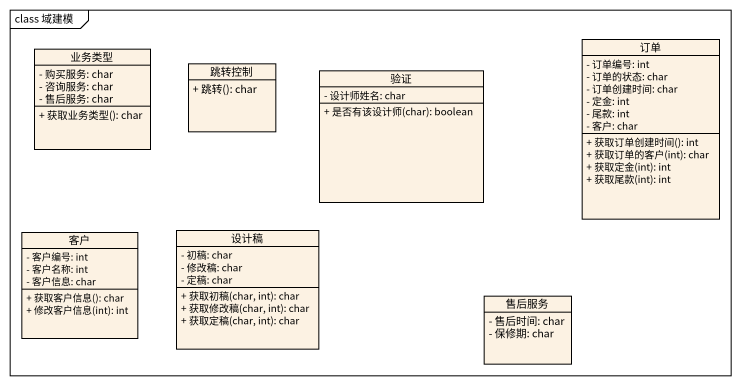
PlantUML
@startuml
mainframe class 域建模
hide circle
hide empty members
skinparam classAttributeIconSize 0
class 业务类型 {
  - 购买服务: char
  - 咨询服务: char
  - 售后服务: char
  + 获取业务类型(): char
}
class 跳转控制 {
  + 跳转(): char
}
class 订单 {
  - 订单编号: int
  - 订单的状态: char
  - 订单创建时间: char
  - 定金: int
  - 尾款: int
  - 客户: char
  + 获取订单创建时间(): int
  + 获取订单的客户(int): char
  + 获取定金(int): int
  + 获取尾款(int): int
}
class 验证 {
  - 设计师姓名: char
  + 是否有该设计师(char): boolean
}
class 客户 {
  - 客户编号: int
  - 客户名称: int
  - 客户信息: char
  + 获取客户信息(): char
  + 修改客户信息(int): int
}
class 设计稿 {
  - 初稿: char
  - 修改稿: char
  - 定稿: char
  + 获取初稿(char, int): char
  + 获取修改稿(char, int): char
  + 获取定稿(char, int): char
}
class 售后服务 {
  - 售后时间: char
  - 保修期: char
}
@enduml
